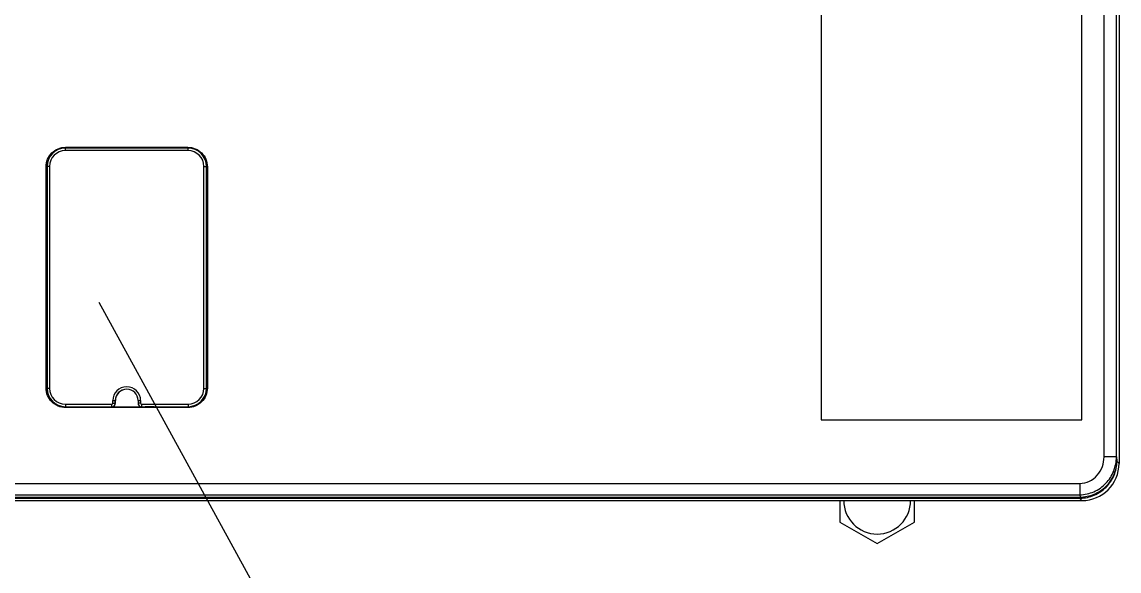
# Model space of a CAD drawing. Extents: x -425 to 6552, y -3049 to 3105.
# Drawn here: x 448.11 to 496.51, y -1700.47 to -1676.23 of the extents above; entities that cross this region are included whole.
import ezdxf

# ---------------------------------------------------------------- set-up
doc = ezdxf.new("R2010")
doc.units = 0
doc.layers.get('0').update_dxf_attribs({"linetype": 'CONTINUOUS'})
doc.layers.add('DIM', color=1, linetype='CONTINUOUS')

msp = doc.modelspace()

# ---------------------------------------------------------------- linework, layer by layer
at = {"color": 7, "linetype": 'CONTINUOUS'}
for p, q in [((496.514, -1656.319), (496.514, -1695.72)), ((495.851, -1695.43), (495.851, -1656.609)), ((496.397, -1695.43), (496.397, -1656.609)), ((483.374, -1658.236), (483.374, -1693.802)), ((494.865, -1693.802), (494.865, -1658.236)), ((450.024, -1681.913), (450.024, -1681.792)), ((455.441, -1681.792), (450.024, -1681.792)), ((455.441, -1681.804), (450.024, -1681.804)), ((455.441, -1681.913), (450.024, -1681.913)), ((450.038, -1681.764), (455.427, -1681.764)), ((452.201, -1681.779), (450.038, -1681.779)), ((452.201, -1681.792), (452.201, -1681.779)), ((452.365, -1681.782), (452.377, -1681.787)), ((453.088, -1681.787), (452.377, -1681.787)), ((455.427, -1681.779), (453.264, -1681.779)), ((453.264, -1681.779), (453.264, -1681.792)), ((455.441, -1681.913), (455.441, -1681.792)), ((449.176, -1692.393), (449.176, -1682.627)), ((449.19, -1692.393), (449.19, -1682.627)), ((449.325, -1682.613), (449.203, -1682.613)), ((449.203, -1682.613), (449.203, -1692.407)), ((449.215, -1682.613), (449.215, -1692.407)), ((449.325, -1682.613), (449.325, -1692.407)), ((456.14, -1682.613), (456.262, -1682.613)), ((456.14, -1692.407), (456.14, -1682.613)), ((456.25, -1692.407), (456.25, -1682.613)), ((456.262, -1692.407), (456.262, -1682.613)), ((456.275, -1692.393), (456.275, -1682.627)), ((456.289, -1682.627), (456.289, -1692.393)), ((449.325, -1692.407), (449.203, -1692.407)), ((456.14, -1692.407), (456.262, -1692.407)), ((450.024, -1693.106), (452.076, -1693.106)), ((450.024, -1693.106), (450.024, -1693.228)), ((452.076, -1693.221), (452.076, -1693.106)), ((452.119, -1692.948), (452.233, -1692.948)), ((452.119, -1693.064), (452.119, -1692.948)), ((452.119, -1693.064), (452.233, -1693.064)), ((452.228, -1693.064), (452.228, -1692.948)), ((452.233, -1693.064), (452.233, -1692.948)), ((453.232, -1692.948), (453.346, -1692.948)), ((453.232, -1692.948), (453.232, -1693.064)), ((453.346, -1693.064), (453.232, -1693.064)), ((453.237, -1692.948), (453.237, -1693.064)), ((453.346, -1692.948), (453.346, -1693.064)), ((453.389, -1693.106), (455.441, -1693.106)), ((453.389, -1693.106), (453.389, -1693.221)), ((455.441, -1693.106), (455.441, -1693.228)), ((450.024, -1693.216), (452.076, -1693.216)), ((450.024, -1693.228), (451.529, -1693.228)), ((455.427, -1693.241), (450.038, -1693.241)), ((455.427, -1693.255), (450.038, -1693.255)), ((451.529, -1693.228), (451.912, -1693.221)), ((451.912, -1693.221), (452.076, -1693.221)), ((453.389, -1693.216), (455.441, -1693.216)), ((453.389, -1693.221), (453.553, -1693.221)), ((453.936, -1693.228), (453.553, -1693.221)), ((453.936, -1693.228), (455.441, -1693.228)), ((483.374, -1693.802), (494.865, -1693.802)), ((496.397, -1695.43), (495.851, -1695.43)), ((496.397, -1695.43), (496.421, -1695.627)), ((496.514, -1695.72), (496.421, -1695.627)), ((443.519, -1696.602), (494.779, -1696.602)), ((494.779, -1696.602), (494.779, -1697.102)), ((405.127, -1697.359), (494.874, -1697.359)), ((405.23, -1697.209), (494.771, -1697.209)), ((405.23, -1697.255), (494.771, -1697.255)), ((443.519, -1697.102), (494.779, -1697.102)), ((484.2, -1697.359), (484.2, -1698.307)), ((487.483, -1698.307), (487.483, -1697.359)), ((494.771, -1697.209), (494.791, -1697.208)), ((494.771, -1697.209), (494.771, -1697.255)), ((494.874, -1697.359), (494.771, -1697.255)), ((494.779, -1697.102), (494.791, -1697.208)), ((484.2, -1698.307), (485.842, -1699.255)), ((485.842, -1699.255), (487.483, -1698.307))]:
    msp.add_line(p, q, dxfattribs=at)
for centre, radius, start, end in [((450.024, -1682.613), 0.821, 90, 180), ((450.024, -1682.613), 0.809, 90, 180), ((450.024, -1682.613), 0.699, 90, 180), ((455.441, -1682.613), 0.821, 0, 90), ((455.441, -1682.613), 0.809, 0, 90), ((455.441, -1682.613), 0.699, 0, 90), ((450.024, -1692.407), 0.821, 180, 270), ((450.024, -1692.407), 0.809, 180, 270), ((450.024, -1692.407), 0.699, 180, 270), ((452.733, -1692.948), 0.614, 0, 180), ((452.733, -1692.948), 0.504, 0, 180), ((452.733, -1692.948), 0.499, 0, 180), ((455.441, -1692.407), 0.821, 270, 0), ((455.441, -1692.407), 0.809, 270, 0), ((455.441, -1692.407), 0.699, 270, 0), ((452.076, -1693.064), 0.157, 270, 0), ((452.076, -1693.064), 0.152, 270, 0), ((452.076, -1693.064), 0.0428, 270, 0), ((453.389, -1693.064), 0.157, 180, 270), ((453.389, -1693.064), 0.152, 180, 270), ((453.389, -1693.064), 0.0428, 180, 270), ((485.842, -1697.359), 1.477, 180, 0), ((494.769, -1695.751), 1.504, 270.0518, 271.2113)]:
    msp.add_arc(centre, radius, start, end, dxfattribs=at)
for centre, major_axis, ratio, start_param, end_param in [((450.039, -1682.627), (-0.6, 0.6), 0.999695, 5.497939, 7.068431), ((452.201, -1681.782), (0.164, 0), 0.017455, 0.034907, 1.570796), ((453.264, -1681.782), (0.164, 0), 0.017455, 1.570796, 3.106686), ((455.427, -1682.627), (0.6, 0.6), 0.999695, 5.497939, 7.068431), ((450.039, -1692.392), (-0.6, -0.6), 0.999695, 5.497939, 7.068431), ((455.427, -1692.392), (0.6, -0.6), 0.999695, 5.497939, 7.068431), ((494.87, -1695.715), (-1.164, 1.164), 0.997265, -3.925621, -2.357564)]:
    msp.add_ellipse(centre, major_axis=major_axis, ratio=ratio, start_param=start_param, end_param=end_param, dxfattribs=at)
for points, knots in [([(449.176, -1682.627), (449.176, -1682.515), (449.219, -1682.287), (449.413, -1682.002), (449.699, -1681.808), (449.926, -1681.764), (450.038, -1681.764)], [0, 0, 0, 0, 0.25, 0.5, 0.75, 1, 1, 1, 1]), ([(455.427, -1681.764), (455.539, -1681.764), (455.766, -1681.808), (456.052, -1682.002), (456.246, -1682.287), (456.289, -1682.515), (456.289, -1682.627)], [0, 0, 0, 0, 0.25, 0.5, 0.75, 1, 1, 1, 1]), ([(450.038, -1693.255), (449.926, -1693.255), (449.699, -1693.212), (449.413, -1693.018), (449.219, -1692.732), (449.176, -1692.505), (449.176, -1692.393)], [0, 0, 0, 0, 0.25, 0.5, 0.75, 1, 1, 1, 1]), ([(456.289, -1692.393), (456.289, -1692.505), (456.246, -1692.732), (456.052, -1693.018), (455.766, -1693.212), (455.539, -1693.255), (455.427, -1693.255)], [0, 0, 0, 0, 0.25, 0.5, 0.75, 1, 1, 1, 1]), ([(494.779, -1697.102), (494.993, -1697.101), (495.426, -1697.008), (495.963, -1696.627), (496.314, -1696.073), (496.396, -1695.643), (496.397, -1695.43)], [0, 0, 0, 0, 0.250784, 0.501147, 0.75083, 1, 1, 1, 1]), ([(494.779, -1696.602), (494.925, -1696.602), (495.221, -1696.536), (495.577, -1696.26), (495.801, -1695.871), (495.851, -1695.576), (495.851, -1695.43)], [0, 0, 0, 0, 0.249697, 0.49956, 0.749674, 1, 1, 1, 1]), ([(494.791, -1697.208), (495.002, -1697.204), (495.426, -1697.115), (495.963, -1696.763), (496.327, -1696.243), (496.417, -1695.83), (496.421, -1695.626)], [0, 0, 0, 0, 0.254404, 0.506844, 0.755287, 1, 1, 1, 1]), ([(494.801, -1697.255), (495.013, -1697.25), (495.438, -1697.158), (495.972, -1696.793), (496.332, -1696.258), (496.419, -1695.835), (496.421, -1695.627)], [0, 0, 0, 0, 0.251313, 0.502203, 0.751797, 1, 1, 1, 1]), ([(494.791, -1697.208), (494.792, -1697.214), (494.795, -1697.23), (494.795, -1697.248), (494.801, -1697.255)], [0, 0, 0, 0, 0.386447, 1, 1, 1, 1])]:
    msp.add_open_spline(points, degree=3, knots=knots, dxfattribs=at)
at = {"layer": 'DIM', "color": 1, "linetype": 'CONTINUOUS'}
msp.add_line((466.959, -1716.798), (451.518, -1688.617), dxfattribs=at)

doc.saveas('drawing.dxf')
